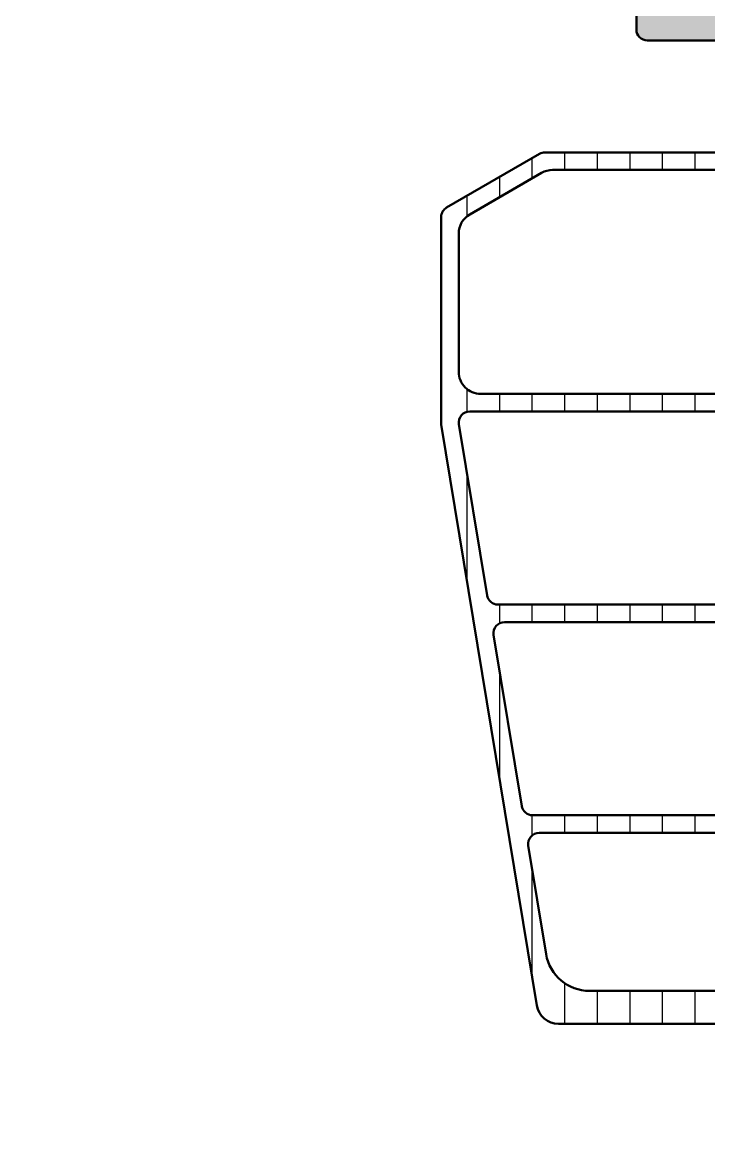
# Model space of a CAD drawing. Extents: x -50 to 20, y 0 to 92.5.
# Drawn here: x -50 to -18.7, y 10 to 60.8 of the extents above; entities that cross this region are included whole.
import ezdxf

# ---------------------------------------------------------------- set-up
doc = ezdxf.new("R2010")
doc.units = 0
for name, color, linetype, lineweight in [('0S-Alu contour', 7, 'Continuous', 50), ('0S-Alu hatch', 252, 'Continuous', 25), ('0S-Plastic contour', 254, 'Continuous', 50), ('0S-Plastic hatch', 253, 'Continuous', 25)]:
    doc.layers.add(name, color=color, linetype=linetype, lineweight=lineweight)

# ---------------------------------------------------------------- blocks, each defined once
blk = doc.blocks.new('462680__970002E2_0951_431D_A7A5_225A58F62E1C_')
at = {"layer": '0S-Alu hatch'}
h = blk.add_hatch(color=256, dxfattribs=at)
edge = h.paths.add_edge_path()
edge.add_line((-13.19999999999971, 66.79999999999987), (-13.19999999999957, 82.19999999999965))
edge.add_arc((-13.69999999999965, 82.19999999999965), 0.5000000000000782, 0, 90.00000000000325)
edge.add_line((-13.69999999999967, 82.69999999999972), (-15.70000000000016, 82.69999999999972))
edge.add_line((-15.70000000000016, 82.69999999999972), (-15.70000000000016, 81.9999999999996))
edge.add_line((-15.70000000000016, 81.9999999999996), (-16.19999999999972, 81.99999999999962))
edge.add_line((-16.19999999999972, 81.99999999999962), (-16.55355339059344, 82.35355339059338))
edge.add_ellipse((-16.20000000000011, 82.70710678118664), major_axis=(-0.5000000000000392, 0), ratio=1, start_angle=0, end_angle=44.99999999999602, ccw=False)
edge.add_line((-16.70000000000015, 82.70710678118662), (-16.70000000000003, 83.19999999999982))
edge.add_ellipse((-16.20000000000014, 83.19999999999993), major_axis=(-0.4999999999998864, 0), ratio=1, start_angle=270.00000000003257, end_angle=360, ccw=False)
edge.add_line((-16.20000000000043, 83.6999999999998), (-13.6999999999997, 83.6999999999998))
edge.add_arc((-13.69999999999974, 84.19999999999985), 0.5000000000000285, 270.0000000000041, 360)
edge.add_line((-13.19999999999971, 84.19999999999985), (-13.19999999999972, 89.00000000000016))
edge.add_arc((-14.69999999999968, 89.00000000000018), 1.499999999999964, 0, 89.9999999999992)
edge.add_line((-14.69999999999966, 90.50000000000014), (-18.19999999999972, 90.5))
edge.add_arc((-18.1999999999998, 90.00000000000009), 0.4999999999999148, 89.99999999999022, 180)
edge.add_line((-18.69999999999972, 90.00000000000009), (-18.69999999999972, 87.00000000000016))
edge.add_ellipse((-19.19999999999982, 87.00000000000017), major_axis=(-0.5000000000001066, 0), ratio=1, start_angle=90.00000000001302, end_angle=180, ccw=False)
edge.add_line((-19.19999999999971, 86.50000000000007), (-19.69999999999971, 86.50000000000007))
edge.add_arc((-19.6999999999997, 86.00000000000006), 0.5000000000000142, 90.00000000000122, 180)
edge.add_line((-20.19999999999972, 86.00000000000006), (-20.19999999999971, 83.99999999999962))
edge.add_ellipse((-20.69999999999948, 83.99999999999982), major_axis=(-0.4999999999997656, 0), ratio=1, start_angle=89.99999999997232, end_angle=180, ccw=False)
edge.add_line((-20.69999999999972, 83.50000000000006), (-21.49999999999977, 83.50000000000006))
edge.add_ellipse((-21.4999999999998, 84.00000000000016), major_axis=(-0.5000000000000853, 0), ratio=1, start_angle=0, end_angle=90.00000000000449, ccw=False)
edge.add_line((-21.99999999999989, 84.00000000000016), (-21.99999999999944, 88.50000000000006))
edge.add_ellipse((-21.49999999999943, 88.50000000000013), major_axis=(-0.5000000000000071, 0), ratio=1, start_angle=269.99999999999756, end_angle=360, ccw=False)
edge.add_line((-21.49999999999941, 89.00000000000016), (-21.19999999999974, 89.00000000000007))
edge.add_arc((-21.19999999999955, 89.4999999999999), 0.4999999999998437, 269.999999999978, 360)
edge.add_line((-20.6999999999997, 89.49999999999989), (-20.6999999999997, 89.99999999999953))
edge.add_arc((-21.20000000000002, 89.99999999999984), 0.5000000000003127, 0, 89.99999999996822)
edge.add_line((-21.19999999999974, 90.50000000000014), (-40.49999999999944, 90.49999999999962))
edge.add_arc((-40.4999999999997, 89.9999999999994), 0.500000000000199, 89.99999999997068, 180)
edge.add_line((-40.99999999999989, 89.9999999999994), (-40.99999999999989, 89.50000000000009))
edge.add_arc((-40.49999999999967, 89.49999999999986), 0.5000000000002132, 180, 269.9999999999731)
edge.add_line((-40.49999999999991, 88.99999999999966), (-40.19999999999971, 89.00000000000014))
edge.add_ellipse((-40.1999999999998, 88.50000000000013), major_axis=(-0.5000000000000142, 0), ratio=1, start_angle=89.99999999998857, end_angle=269.99999999998863, ccw=False)
edge.add_line((-40.1999999999997, 88.00000000000011), (-42.99999999999989, 87.99999999999952))
edge.add_ellipse((-42.99999999999975, 88.49999999999967), major_axis=(-0.5000000000001421, 0), ratio=1, start_angle=0, end_angle=89.99999999998528, ccw=False)
edge.add_line((-43.49999999999989, 88.49999999999967), (-43.49999999999989, 89.00000000000007))
edge.add_line((-43.49999999999989, 89.00000000000007), (-42.49999999999989, 89.00000000000007))
edge.add_line((-42.49999999999989, 89.00000000000007), (-42.49999999999989, 89.99999999999999))
edge.add_arc((-43.49999999999983, 90.00000000000011), 0.9999999999999502, 0, 89.99999999999594)
edge.add_line((-43.49999999999976, 91.00000000000006), (-47.49999999999932, 91.00000000000013))
edge.add_arc((-47.49999999999924, 89.99999999999991), 1.000000000000184, 90.00000000000448, 180)
edge.add_line((-48.49999999999943, 89.99999999999994), (-48.49999999999989, 89.00000000000007))
edge.add_line((-48.49999999999989, 89.00000000000007), (-47.49999999999989, 89.00000000000007))
edge.add_line((-47.49999999999989, 89.00000000000007), (-47.49999999999989, 88.50000000000013))
edge.add_ellipse((-48.00000000000018, 88.49999999999989), major_axis=(-0.5000000000002914, 0), ratio=1, start_angle=90.00000000003013, end_angle=180, ccw=False)
edge.add_line((-47.99999999999992, 87.99999999999959), (-49.99999999999989, 88.00000000000006))
edge.add_line((-49.99999999999989, 88.00000000000006), (-49.99999999999988, 90.99999999999926))
edge.add_ellipse((-48.49999999999987, 90.99999999999923), major_axis=(-1.500000000000007, 0), ratio=1, start_angle=270.0000000000011, end_angle=360, ccw=False)
edge.add_line((-48.4999999999999, 92.49999999999925), (18.49999999999926, 92.50000000000011))
edge.add_ellipse((18.49999999999925, 90.99999999999926), major_axis=(-1.500000000000866, 0), ratio=1, start_angle=180, end_angle=269.99999999999943, ccw=False)
edge.add_line((20.00000000000011, 90.99999999999926), (20.00000000000011, 61.99999999999949))
edge.add_ellipse((19.50000000000012, 61.99999999999945), major_axis=(-0.4999999999999894, 0), ratio=1, start_angle=90.00000000000688, end_angle=180, ccw=False)
edge.add_line((19.50000000000018, 61.49999999999946), (18.19999999999994, 61.49999999999943))
edge.add_ellipse((18.2, 61.9999999999995), major_axis=(-0.500000000000071, 0), ratio=1, start_angle=0, end_angle=89.99999999999392, ccw=False)
edge.add_line((17.69999999999993, 61.99999999999949), (17.69999999999994, 62.49999999999944))
edge.add_line((17.69999999999994, 62.49999999999944), (18.69999999999996, 62.49999999999943))
edge.add_line((18.69999999999996, 62.49999999999943), (18.69999999999994, 63.99999999999945))
edge.add_arc((17.69999999999993, 63.99999999999944), 1.000000000000014, 0, 90)
edge.add_line((17.69999999999993, 64.99999999999946), (13.69999999999995, 64.99999999999946))
edge.add_arc((13.69999999999994, 63.99999999999945), 1.000000000000007, 89.99999999999959, 180)
edge.add_line((12.69999999999994, 63.99999999999945), (12.69999999999996, 62.49999999999944))
edge.add_line((12.69999999999996, 62.49999999999944), (13.69999999999995, 62.49999999999944))
edge.add_line((13.69999999999995, 62.49999999999944), (13.69999999999996, 61.99999999999945))
edge.add_ellipse((13.19999999999994, 61.99999999999945), major_axis=(-0.5000000000000214, 0), ratio=1, start_angle=90.00000000000159, end_angle=180, ccw=False)
edge.add_line((13.19999999999995, 61.49999999999943), (11.8999999999998, 61.49999999999945))
edge.add_ellipse((11.89999999999977, 61.99999999999945), major_axis=(-0.5, 0), ratio=1, start_angle=0, end_angle=90.00000000000318, ccw=False)
edge.add_line((11.39999999999977, 61.99999999999945), (11.4000000000002, 64.49999999999925))
edge.add_arc((10.90000000000012, 64.49999999999937), 0.5000000000000782, 0, 89.9999999999829)
edge.add_line((10.90000000000027, 64.99999999999946), (0.5000000000001279, 64.99999999999945))
edge.add_arc((0.5000000000001208, 64.49999999999945), 0.4999999999999858, 89.9999999999992, 180)
edge.add_line((1.35e-13, 64.49999999999945), (1.137e-13, 60.00000000000024))
edge.add_arc((0.0788364465431428, 59.73247940800714), 0.2788950563274095, 106.4198764194902, 181.1645893740969)
edge.add_line((-0.2000009999998796, 59.72681100000876), (-0.2000009999998724, 59.27321700000875))
edge.add_arc((0.0788670956432753, 59.26755634053169), 0.2789255417371291, 178.8371299271138, 253.5754054446452)
edge.add_line((1.133e-13, 59.00001300000877), (1.208e-13, 57.12000200000026))
edge.add_ellipse((-0.2999999999998914, 57.12000200000026), major_axis=(-0.3000000000000122, 0), ratio=1, start_angle=90.00000000000279, end_angle=180, ccw=False)
edge.add_line((-0.2999999999998766, 56.82000200000025), (-1.279974319042651, 56.82000200000024))
edge.add_ellipse((-1.279974319042663, 57.12000200000023), major_axis=(-0.29999999999999, 0), ratio=1, start_angle=0, end_angle=90.00000000000227, ccw=False)
edge.add_line((-1.579974319042655, 57.12000200000024), (-1.579974319042655, 59.88000000000024))
edge.add_arc((-1.699974319042539, 59.88000000000024), 0.1199999999998837, 0, 90)
edge.add_line((-1.699974319042539, 60.00000000000012), (-5.999999999999872, 60.00000000000014))
edge.add_arc((-5.999999999999928, 59.50000000000018), 0.4999999999999503, 89.99999999999349, 180)
edge.add_line((-6.499999999999879, 59.50000000000018), (-6.499999999999879, 58.80000000000016))
edge.add_line((-6.499999999999879, 58.80000000000016), (-5.118504542377536, 56.40717967697303))
edge.add_ellipse((-5.238119784648369, 56.33811978464887), major_axis=(-0.1381197846484529, 0), ratio=1, start_angle=86.2766250578336, end_angle=209.9999999999693, ccw=False)
edge.add_ellipse((-4.922392092609172, 61.18973758213723), major_axis=(-4.999999999999936, 0), ratio=1, start_angle=54.372341263326916, end_angle=86.276625057832, ccw=False)
edge.add_arc((-8.999999999999915, 55.50000000000079), 1.999999999999427, 54.37234126332653, 125.6276587366725)
edge.add_ellipse((-13.07760790739078, 61.18973758213742), major_axis=(-5.000000000000174, 0), ratio=1, start_angle=93.72337494217197, end_angle=125.62765873667331, ccw=False)
edge.add_ellipse((-12.76188021535121, 56.33811978464874), major_axis=(-0.1381197846483462, 0), ratio=1, start_angle=-30.000000000110674, end_angle=93.72337494216993, ccw=False)
edge.add_line((-12.88149545762178, 56.40717967697314), (-11.49999999999988, 58.80000000000014))
edge.add_line((-11.49999999999988, 58.80000000000014), (-11.49999999999988, 59.50000000000035))
edge.add_arc((-11.99999999999976, 59.50000000000023), 0.4999999999998864, 0, 90.00000000001138)
edge.add_line((-11.99999999999986, 60.00000000000011), (-16.30002568095711, 60.00000000000024))
edge.add_arc((-16.3000256809571, 59.88000000000024), 0.1200000000000045, 90.0000000000034, 180)
edge.add_line((-16.42002568095711, 59.88000000000024), (-16.42002568095711, 57.12000200000026))
edge.add_ellipse((-16.72002568095712, 57.12000200000026), major_axis=(-0.3000000000000114, 0), ratio=1, start_angle=90.00000000000267, end_angle=180, ccw=False)
edge.add_line((-16.72002568095711, 56.82000200000024), (-17.69999999999988, 56.82000200000024))
edge.add_ellipse((-17.69999999999989, 57.12000200000026), major_axis=(-0.3000000000000114, 0), ratio=1, start_angle=0, end_angle=90.00000000000142, ccw=False)
edge.add_line((-17.9999999999999, 57.12000200000026), (-17.9999999999999, 59.00001300000877))
edge.add_arc((-18.07886709564305, 59.26755634053169), 0.2789255417371481, 286.4245945553525, 361.1628700728862)
edge.add_line((-17.79999899999989, 59.27321700000875), (-17.79999899999989, 59.72681100000875))
edge.add_arc((-18.07883644654294, 59.73247940800714), 0.2788950563274345, 358.8354106259003, 433.5801235805085)
edge.add_line((-17.9999999999999, 60.00000000000025), (-21.49999999999988, 60.00000000000013))
edge.add_ellipse((-21.49999999999989, 60.50000000000013), major_axis=(-0.5, 0), ratio=1, start_angle=0, end_angle=90.00000000000159, ccw=False)
edge.add_line((-21.99999999999989, 60.50000000000013), (-21.9999999999999, 65.00000000000007))
edge.add_ellipse((-21.49999999999972, 64.99999999999996), major_axis=(-0.5000000000001777, 0), ratio=1, start_angle=269.9999999999658, end_angle=360, ccw=False)
edge.add_line((-21.49999999999943, 65.50000000000014), (-20.69999999999973, 65.50000000000007))
edge.add_ellipse((-20.69999999999992, 64.99999999999984), major_axis=(-0.5000000000002132, 0), ratio=1, start_angle=180, end_angle=269.9999999999784, ccw=False)
edge.add_line((-20.19999999999971, 64.99999999999987), (-20.19999999999971, 63.00000000000004))
edge.add_arc((-19.69999999999971, 63.00000000000004), 0.5, 180, 270)
edge.add_line((-19.69999999999971, 62.50000000000004), (-18.69999999999977, 62.50000000000004))
edge.add_line((-18.69999999999977, 62.50000000000004), (-18.19999999999974, 62))
edge.add_line((-18.19999999999974, 62), (-13.69999999999965, 62.00000000000034))
edge.add_arc((-13.69999999999969, 62.50000000000032), 0.4999999999999787, 270.0000000000041, 360)
edge.add_line((-13.19999999999971, 62.50000000000032), (-13.19999999999972, 64.7999999999997))
edge.add_arc((-13.69999999999972, 64.79999999999971), 0.5, 0, 89.99999999999594)
edge.add_line((-13.69999999999969, 65.29999999999971), (-16.20000000000016, 65.29999999999971))
edge.add_ellipse((-16.20000000000001, 65.79999999999987), major_axis=(-0.5000000000001421, 0), ratio=1, start_angle=0, end_angle=89.99999999998289, ccw=False)
edge.add_line((-16.70000000000016, 65.79999999999987), (-16.70000000000016, 66.27766912531527))
edge.add_ellipse((-16.19999999999857, 66.27766912531462), major_axis=(-0.5000000000015988, 0), ratio=1, start_angle=314.99999999993895, end_angle=360, ccw=False)
edge.add_line((-16.5535533905926, 66.6312225159094), (-16.19999999999957, 66.9999999999999))
edge.add_line((-16.19999999999957, 66.9999999999999), (-15.70000000000016, 66.9999999999999))
edge.add_line((-15.70000000000016, 66.9999999999999), (-15.70000000000016, 66.2999999999998))
edge.add_line((-15.70000000000016, 66.2999999999998), (-13.69999999999969, 66.2999999999998))
edge.add_arc((-13.69999999999971, 66.79999999999978), 0.5, 270.0000000000025, 360)
edge = h.paths.add_edge_path()
edge.add_ellipse((-1.199999999999853, 66.19999999999936), major_axis=(-1.000000000000014, 0), ratio=1, start_angle=269.9999999999992, end_angle=360, ccw=False)
edge.add_line((-1.199999999999839, 67.19999999999938), (17.30000000000008, 67.19999999999926))
edge.add_arc((17.30000000000008, 67.69999999999929), 0.5000000000000142, 270, 360)
edge.add_line((17.8000000000001, 67.69999999999929), (17.80000000000012, 89.79999999999917))
edge.add_arc((17.30000000000007, 89.79999999999924), 0.500000000000057, 0, 89.99999999999511)
edge.add_line((17.30000000000011, 90.29999999999929), (-10.49999999999964, 90.29999999999971))
edge.add_arc((-10.49999999999964, 89.79999999999973), 0.5, 90, 180)
edge.add_line((-10.99999999999964, 89.79999999999973), (-10.99999999999964, 62.50000000000013))
edge.add_arc((-10.49999999999973, 62.50000000000027), 0.4999999999999077, 180, 270)
edge.add_line((-10.49999999999973, 62.00000000000036), (-2.70000000000148, 62.00000000000037))
edge.add_arc((-2.700000000001487, 62.50000000000035), 0.4999999999999929, 270.0000000000008, 360)
edge.add_line((-2.200000000001494, 62.50000000000035), (-2.199999999999867, 66.19999999999936))
at = {"layer": '0S-Alu contour', "color": 7}
for points in [[(-48.4999999999999, 92.49999999999925), (18.49999999999926, 92.50000000000011)], [(-47.99999999999992, 87.99999999999959), (-49.99999999999989, 88.00000000000006), (-49.99999999999988, 90.99999999999926)], [(-43.49999999999976, 91.00000000000006), (-47.49999999999932, 91.00000000000013)], [(20.00000000000011, 90.99999999999926), (20.00000000000011, 61.99999999999949)], [(-21.19999999999974, 90.50000000000014), (-40.49999999999944, 90.49999999999962)], [(-14.69999999999966, 90.50000000000014), (-18.19999999999972, 90.5)], [(-48.49999999999943, 89.99999999999994), (-48.49999999999989, 89.00000000000007), (-47.49999999999989, 89.00000000000007), (-47.49999999999989, 88.50000000000013)], [(-43.49999999999989, 88.49999999999967), (-43.49999999999989, 89.00000000000007), (-42.49999999999989, 89.00000000000007), (-42.49999999999989, 89.99999999999999)], [(-40.99999999999989, 89.9999999999994), (-40.99999999999989, 89.50000000000009)], [(-20.6999999999997, 89.49999999999989), (-20.6999999999997, 89.99999999999953)], [(-18.69999999999972, 90.00000000000009), (-18.69999999999972, 87.00000000000016)], [(17.30000000000011, 90.29999999999929), (-10.49999999999964, 90.29999999999971)], [(-10.99999999999964, 89.79999999999973), (-10.99999999999964, 62.50000000000013)], [(17.8000000000001, 67.69999999999929), (17.80000000000012, 89.79999999999917)], [(-40.49999999999991, 88.99999999999966), (-40.19999999999971, 89.00000000000014)], [(-21.49999999999941, 89.00000000000016), (-21.19999999999974, 89.00000000000007)], [(-13.19999999999971, 84.19999999999985), (-13.19999999999972, 89.00000000000016)], [(-21.99999999999989, 84.00000000000016), (-21.99999999999944, 88.50000000000006)], [(-40.1999999999997, 88.00000000000011), (-42.99999999999989, 87.99999999999952)], [(-19.19999999999971, 86.50000000000007), (-19.69999999999971, 86.50000000000007)], [(-20.19999999999972, 86.00000000000006), (-20.19999999999971, 83.99999999999962)], [(-20.69999999999972, 83.50000000000006), (-21.49999999999977, 83.50000000000006)], [(-16.20000000000043, 83.6999999999998), (-13.6999999999997, 83.6999999999998)], [(-16.70000000000015, 82.70710678118662), (-16.70000000000003, 83.19999999999982)], [(-13.69999999999967, 82.69999999999972), (-15.70000000000016, 82.69999999999972), (-15.70000000000016, 81.9999999999996), (-16.19999999999972, 81.99999999999962), (-16.55355339059344, 82.35355339059338)], [(-13.19999999999971, 66.79999999999987), (-13.19999999999957, 82.19999999999965)], [(-1.199999999999839, 67.19999999999938), (17.30000000000008, 67.19999999999926)], [(-16.5535533905926, 66.6312225159094), (-16.19999999999957, 66.9999999999999), (-15.70000000000016, 66.9999999999999), (-15.70000000000016, 66.2999999999998), (-13.69999999999969, 66.2999999999998)], [(-16.70000000000016, 65.79999999999987), (-16.70000000000016, 66.27766912531527)], [(-2.200000000001494, 62.50000000000035), (-2.199999999999867, 66.19999999999936)], [(-21.49999999999943, 65.50000000000014), (-20.69999999999973, 65.50000000000007)], [(-13.69999999999969, 65.29999999999971), (-16.20000000000016, 65.29999999999971)], [(-21.99999999999989, 60.50000000000013), (-21.9999999999999, 65.00000000000007)], [(-20.19999999999971, 64.99999999999987), (-20.19999999999971, 63.00000000000004)], [(-13.19999999999971, 62.50000000000032), (-13.19999999999972, 64.7999999999997)], [(10.90000000000027, 64.99999999999946), (0.5000000000001279, 64.99999999999945)], [(17.69999999999993, 64.99999999999946), (13.69999999999995, 64.99999999999946)], [(1.35e-13, 64.49999999999945), (1.137e-13, 60.00000000000024)], [(11.39999999999977, 61.99999999999945), (11.4000000000002, 64.49999999999925)], [(12.69999999999994, 63.99999999999945), (12.69999999999996, 62.49999999999944), (13.69999999999995, 62.49999999999944), (13.69999999999996, 61.99999999999945)], [(17.69999999999993, 61.99999999999949), (17.69999999999994, 62.49999999999944), (18.69999999999996, 62.49999999999943), (18.69999999999994, 63.99999999999945)], [(-19.69999999999971, 62.50000000000004), (-18.69999999999977, 62.50000000000004), (-18.19999999999974, 62), (-13.69999999999965, 62.00000000000034)], [(-10.49999999999973, 62.00000000000036), (-2.70000000000148, 62.00000000000037)], [(13.19999999999995, 61.49999999999943), (11.8999999999998, 61.49999999999945)], [(19.50000000000018, 61.49999999999946), (18.19999999999994, 61.49999999999943)], [(-17.9999999999999, 60.00000000000025), (-21.49999999999988, 60.00000000000013)], [(-11.99999999999986, 60.00000000000011), (-16.30002568095711, 60.00000000000024)], [(-1.699974319042539, 60.00000000000012), (-5.999999999999872, 60.00000000000014)], [(-17.79999899999989, 59.27321700000875), (-17.79999899999989, 59.72681100000875)], [(-16.42002568095711, 59.88000000000024), (-16.42002568095711, 57.12000200000026)], [(-12.88149545762178, 56.40717967697314), (-11.49999999999988, 58.80000000000014), (-11.49999999999988, 59.50000000000035)], [(-6.499999999999879, 59.50000000000018), (-6.499999999999879, 58.80000000000016), (-5.118504542377536, 56.40717967697303)], [(-1.579974319042655, 57.12000200000024), (-1.579974319042655, 59.88000000000024)], [(-0.2000009999998796, 59.72681100000876), (-0.2000009999998724, 59.27321700000875)], [(-17.9999999999999, 57.12000200000026), (-17.9999999999999, 59.00001300000877)], [(1.133e-13, 59.00001300000877), (1.208e-13, 57.12000200000026)], [(-16.72002568095711, 56.82000200000024), (-17.69999999999988, 56.82000200000024)], [(-0.2999999999998766, 56.82000200000025), (-1.279974319042651, 56.82000200000024)]]:
    blk.add_lwpolyline(points, dxfattribs=at)
at = {"layer": '0S-Alu contour', "color": 7, "extrusion": (0, 0, -1)}
for centre, radius, start, end in [((48.49999999999987, 90.99999999999923), 1.500000000000007, 0, 89.9999999999989), ((-18.49999999999925, 90.99999999999926), 1.500000000000866, 90.00000000000055, 180), ((40.1999999999998, 88.50000000000013), 0.5000000000000142, 90.00000000001138, 270.0000000000114), ((21.49999999999943, 88.50000000000013), 0.5000000000000071, 0, 90.00000000000244), ((48.00000000000018, 88.49999999999989), 0.5000000000002914, 180, 269.9999999999699), ((42.99999999999975, 88.49999999999967), 0.5000000000001421, 270.0000000000147, 0), ((19.19999999999982, 87.00000000000017), 0.5000000000001066, 180, 269.999999999987), ((21.4999999999998, 84.00000000000016), 0.5000000000000853, 269.9999999999955, 0), ((20.69999999999948, 83.99999999999982), 0.4999999999997656, 180, 270.0000000000277), ((16.20000000000014, 83.19999999999993), 0.4999999999998864, 0, 89.99999999996743), ((16.20000000000011, 82.70710678118664), 0.5000000000000392, 315.000000000004, 0), ((1.199999999999853, 66.19999999999936), 1.000000000000014, 0, 90.00000000000081), ((16.19999999999857, 66.27766912531462), 0.5000000000015988, 0, 45.00000000006102), ((16.20000000000001, 65.79999999999987), 0.5000000000001421, 270.0000000000171, 0), ((21.49999999999972, 64.99999999999996), 0.5000000000001777, 0, 90.00000000003419), ((20.69999999999992, 64.99999999999984), 0.5000000000002132, 90.00000000002159, 180), ((-11.89999999999977, 61.99999999999945), 0.5, 269.9999999999968, 0), ((-13.19999999999994, 61.99999999999945), 0.5000000000000214, 180, 269.9999999999984), ((-18.2, 61.9999999999995), 0.500000000000071, 270.0000000000061, 0), ((-19.50000000000012, 61.99999999999945), 0.4999999999999894, 180, 269.9999999999931), ((21.49999999999989, 60.50000000000013), 0.5, 269.9999999999984, 0), ((17.69999999999989, 57.12000200000026), 0.3000000000000114, 269.9999999999986, 0), ((16.72002568095712, 57.12000200000026), 0.3000000000000114, 180, 269.9999999999973), ((13.07760790739078, 61.18973758213742), 5.000000000000174, 234.3723412633267, 266.276625057828), ((4.922392092609172, 61.18973758213723), 4.999999999999936, 273.723374942168, 305.6276587366731), ((1.279974319042663, 57.12000200000023), 0.29999999999999, 269.9999999999977, 0), ((0.2999999999998914, 57.12000200000026), 0.3000000000000122, 180, 269.9999999999972), ((12.76188021535121, 56.33811978464874), 0.1381197846483462, 266.2766250578301, 30.00000000011078), ((5.238119784648369, 56.33811978464887), 0.1381197846484529, 150.0000000000307, 273.7233749421664)]:
    blk.add_arc(centre, radius, start, end, dxfattribs=at)
at = {"layer": '0S-Alu contour', "color": 7}
for centre, radius, start, end in [((-47.49999999999924, 89.99999999999991), 1.000000000000184, 90.00000000000448, 180), ((-43.49999999999983, 90.00000000000011), 0.9999999999999502, 0, 89.99999999999594), ((-40.4999999999997, 89.9999999999994), 0.500000000000199, 89.99999999997068, 180), ((-21.20000000000002, 89.99999999999984), 0.5000000000003127, 0, 89.99999999996822), ((-18.1999999999998, 90.00000000000009), 0.4999999999999148, 89.99999999999022, 180), ((-14.69999999999968, 89.00000000000018), 1.499999999999964, 0, 89.9999999999992), ((-10.49999999999964, 89.79999999999973), 0.5, 90, 180), ((17.30000000000007, 89.79999999999924), 0.500000000000057, 0, 89.99999999999511), ((-40.49999999999967, 89.49999999999986), 0.5000000000002132, 180, 269.9999999999731), ((-21.19999999999955, 89.4999999999999), 0.4999999999998437, 269.999999999978, 0), ((-19.6999999999997, 86.00000000000006), 0.5000000000000142, 90.00000000000122, 180), ((-13.69999999999974, 84.19999999999985), 0.5000000000000285, 270.0000000000041, 0), ((-13.69999999999965, 82.19999999999965), 0.5000000000000782, 0, 90.00000000000325), ((17.30000000000008, 67.69999999999929), 0.5000000000000142, 270, 0), ((-13.69999999999971, 66.79999999999978), 0.5, 270.0000000000025, 0), ((-13.69999999999972, 64.79999999999971), 0.5, 0, 89.99999999999594), ((0.5000000000001208, 64.49999999999945), 0.4999999999999858, 89.9999999999992, 180), ((10.90000000000012, 64.49999999999937), 0.5000000000000782, 0, 89.9999999999829), ((13.69999999999994, 63.99999999999945), 1.000000000000007, 89.99999999999959, 180), ((17.69999999999993, 63.99999999999944), 1.000000000000014, 0, 90), ((-19.69999999999971, 63.00000000000004), 0.5, 180, 270), ((-13.69999999999969, 62.50000000000032), 0.4999999999999787, 270.0000000000041, 0), ((-10.49999999999973, 62.50000000000027), 0.4999999999999077, 180, 270), ((-2.700000000001487, 62.50000000000035), 0.4999999999999929, 270.0000000000008, 0), ((-18.07883644654294, 59.73247940800714), 0.2788950563274345, 358.8354106259003, 73.58012358050856), ((-16.3000256809571, 59.88000000000024), 0.1200000000000045, 90.0000000000034, 180), ((-11.99999999999976, 59.50000000000023), 0.4999999999998864, 0, 90.00000000001138), ((-5.999999999999928, 59.50000000000018), 0.4999999999999503, 89.99999999999349, 180), ((-1.699974319042539, 59.88000000000024), 0.1199999999998837, 0, 90), ((0.0788364465431428, 59.73247940800714), 0.2788950563274095, 106.4198764194902, 181.1645893740969), ((-18.07886709564305, 59.26755634053169), 0.2789255417371481, 286.4245945553525, 1.162870072886224), ((0.0788670956432753, 59.26755634053169), 0.2789255417371291, 178.8371299271138, 253.5754054446452), ((-8.999999999999915, 55.50000000000079), 1.999999999999427, 54.37234126332653, 125.6276587366725)]:
    blk.add_arc(centre, radius, start, end, dxfattribs=at)
blk = doc.blocks.new('284663__2925C068_0D40_4EBC_8620_25C3763055CF___3FB8665F_C0D9_4441_8FAF_CA91C0406991_')
at = {"layer": '0S-Plastic hatch'}
h = blk.add_hatch(dxfattribs=at)
h.set_pattern_fill('ANSI31', color=256, scale=0.4680000000000001, angle=45, style=0)
h.set_pattern_definition([(90, (0, 0), (-1.4859, 0), [])])
edge = h.paths.add_edge_path()
edge.add_line((-26.4160254037846, 54.83301270189232), (-30.64999999999999, 52.38852632902506))
edge.add_arc((-30.40000000000001, 51.95551362713281), 0.5000000000000119, 119.9999999999964, 180)
edge.add_line((-30.90000000000002, 51.95551362713281), (-30.90000000000002, 42.50000000000006))
edge.add_line((-30.90000000000002, 42.50000000000006), (-26.53802629928934, 16.03735954902173))
edge.add_arc((-25.55134089668851, 16.19999999999989), 0.9999999999999674, 189.3601908019133, 270.0000000000022)
edge.add_line((-25.55134089668847, 15.19999999999992), (-18.49999999999996, 15.19999999999952))
edge.add_ellipse((-18.49999999999999, 14.69999999999952), major_axis=(-0.5, 0), ratio=1, start_angle=180, end_angle=269.99999999999676, ccw=False)
edge.add_line((-17.99999999999999, 14.69999999999952), (-18.00000000000034, 13.70999432108407))
edge.add_arc((-17.50000267890922, 13.7099943210839), 0.4999973210911151, 180, 270.0003069820262)
edge.add_line((-17.50000000000003, 13.20999699999996), (-16.68966866666669, 13.20999699999996))
edge.add_ellipse((-16.68966866666669, 12.90999699999996), major_axis=(-0.2999999999999954, 0), ratio=1, start_angle=180, end_angle=270.00000000000136, ccw=False)
edge.add_line((-16.38966866666669, 12.90999699999996), (-16.39000061706371, 10.50999861706364))
edge.add_arc((-15.8900046396251, 10.50999597743857), 0.4999959774455833, 179.9996975182267, 270.0003024811859)
edge.add_line((-15.89000200000002, 10.00999999999996), (-12.41346050190056, 10.00999999999996))
edge.add_arc((-12.5557711508919, 10.99981807472281), 0.9999960709244723, 278.181608051899, 392.7270160998403)
edge.add_line((-11.71451850190055, 11.54045299999995), (-13.03303535120482, 13.82419148666038))
edge.add_ellipse((-12.60002263447439, 14.07419146095995), major_axis=(-0.5000000000000493, 0), ratio=1, start_angle=-0.005743823234126921, end_angle=29.999996599342808, ccw=False)
edge.add_line((-13.10002263196199, 14.0742415852734), (-13.0999813999081, 14.48553952193782))
edge.add_arc((-14.09998139493244, 14.48563977055342), 1.000000000049231, 359.9942561774004, 392.8769623310676)
edge.add_ellipse((-9.903592305206752, 17.19801278285536), major_axis=(-3.99666376192562, 0), ratio=1, start_angle=0, end_angle=32.87696233020711, ccw=False)
edge.add_line((-13.90025606713237, 17.19801278285534), (-13.9002560671323, 22.1024347076959))
edge.add_arc((-13.90025606713235, 22.6024347076959), 0.5, 270.0000000000065, 450.0000000000065)
edge.add_line((-13.90025606713241, 23.1024347076959), (-13.90025606713214, 34.02662736775299))
edge.add_arc((-13.90025606713235, 34.52662736775299), 0.5, 270.0000000000244, 450.0000000000244)
edge.add_line((-13.90025606713257, 35.02662736775299), (-13.90025606713199, 46.41843500766706))
edge.add_arc((-13.90025606713235, 46.91843500766706), 0.5, 270.0000000000423, 450.0000000000423)
edge.add_line((-13.90025606713273, 47.41843500766706), (-13.9002560671319, 52.70159370580744))
edge.add_ellipse((-9.903592306233213, 52.70159368955901), major_axis=(-3.996663760898689, 0), ratio=1, start_angle=327.1289949727639, end_angle=360, ccw=False)
edge.add_arc((-14.10026340410501, 55.41353035382055), 1.000000003522369, 327.1289961339606, 359.9988257753346)
edge.add_line((-13.10026340079265, 55.41350985973391), (-13.10025093800125, 55.92406174070546))
edge.add_ellipse((-12.60025275569301, 55.92540995734356), major_axis=(-0.4999999999996466, 0), ratio=1, start_angle=-29.999996599350084, end_angle=0.15449443367919002, ccw=False)
edge.add_line((-13.03326547242306, 56.17540993164298), (-11.71451850190055, 58.45954699999993))
edge.add_arc((-12.55577115089191, 59.00018192527708), 0.9999960709244783, 327.2729839001598, 441.818391948101)
edge.add_line((-12.41346050190056, 59.98999999999994), (-15.89000199999998, 59.98999999999995))
edge.add_arc((-15.89000463962506, 59.49000402256129), 0.4999959774456188, 89.99969751881291, 180.0003024817733)
edge.add_line((-16.39000061706371, 59.4900013829311), (-16.3896686666667, 57.09000299999994))
edge.add_ellipse((-16.68966866666668, 57.09000299999994), major_axis=(-0.2999999999999864, 0), ratio=1, start_angle=90, end_angle=180, ccw=False)
edge.add_line((-16.68966866666668, 56.79000299999995), (-17.50000000000003, 56.79000299999991))
edge.add_arc((-17.50000267890924, 56.29000567891603), 0.4999973210910512, 89.99969301797218, 180)
edge.add_line((-18.00000000000029, 56.29000567891603), (-17.99999999999998, 55.20000000000004))
edge.add_ellipse((-18.3000000000001, 55.20000000000004), major_axis=(-0.300000000000125, 0), ratio=1, start_angle=89.99999999999062, end_angle=180, ccw=False)
edge.add_line((-18.30000000000016, 54.89999999999992), (-26.16602540378466, 54.89999999999991))
edge.add_arc((-26.166025403785, 54.40000000000011), 0.4999999999997869, 89.99999999996092, 119.9999999999614)
edge = h.paths.add_edge_path()
edge.add_line((-25.81769145362424, 54.10000000000068), (-16.40025606713235, 54.10000000000068))
edge.add_ellipse((-16.40025606713242, 53.10000000000062), major_axis=(-1.000000000000056, 0), ratio=1, start_angle=180, end_angle=269.99999999999653, ccw=False)
edge.add_line((-15.40025606713236, 53.10000000000057), (-15.40025606713236, 44.90000000000086))
edge.add_ellipse((-16.40025606713235, 44.90000000000086), major_axis=(-1, 0), ratio=1, start_angle=90, end_angle=180, ccw=False)
edge.add_line((-16.40025606713235, 43.90000000000086), (-29.10000000000029, 43.90000000000086))
edge.add_ellipse((-29.10000000000062, 44.90000000000099), major_axis=(-1.000000000000127, 0), ratio=1, start_angle=0, end_angle=90.0000000000187, ccw=False)
edge.add_line((-30.10000000000074, 44.90000000000064), (-30.10000000000074, 51.20495827718684))
edge.add_ellipse((-29.10000000000027, 51.20495827718684), major_axis=(-1.000000000000477, 0), ratio=1, start_angle=299.9999999999859, end_angle=360, ccw=False)
edge.add_line((-29.60000000000029, 52.07098368097181), (-26.3176914536247, 53.96602540378522))
edge.add_ellipse((-25.81769145362465, 53.09999999999988), major_axis=(-1.00000000000081, 0), ratio=1, start_angle=269.9999999999768, end_angle=299.9999999999766, ccw=False)
edge = h.paths.add_edge_path()
edge.add_line((-29.59894096789314, 43.10000000000079), (-16.40025606713281, 43.10000000000079))
edge.add_ellipse((-16.40025606713275, 42.10000000000085), major_axis=(-0.999999999999943, 0), ratio=1, start_angle=180, end_angle=270.00000000000324, ccw=False)
edge.add_line((-15.40025606713281, 42.10000000000091), (-15.40025606713236, 35.30000000000079))
edge.add_ellipse((-16.40025606713242, 35.30000000000079), major_axis=(-1.000000000000063, 0), ratio=1, start_angle=90.00000000000358, end_angle=180, ccw=False)
edge.add_line((-16.40025606713235, 34.30000000000073), (-28.31322668217892, 34.30000000000061))
edge.add_ellipse((-28.31322668217913, 34.80000000000064), major_axis=(-0.5000000000000246, 0), ratio=1, start_angle=9.360190801916701, end_angle=90.0000000000245, ccw=False)
edge.add_line((-28.80656938347958, 34.71867977451152), (-30.0922836691938, 42.51867977451182))
edge.add_ellipse((-29.5989409678933, 42.60000000000075), major_axis=(-0.5000000000000427, 0), ratio=1, start_angle=-90.0000000000191, end_angle=9.360190801895726, ccw=False)
edge = h.paths.add_edge_path()
edge.add_line((-15.40025606713236, 32.50000000000089), (-15.40025606713236, 25.70000000000082))
edge.add_ellipse((-16.40025606713237, 25.70000000000083), major_axis=(-1.000000000000014, 0), ratio=1, start_angle=90.00000000000063, end_angle=180, ccw=False)
edge.add_line((-16.40025606713235, 24.70000000000082), (-26.73080909976072, 24.70000000000071))
edge.add_ellipse((-26.73080909976078, 25.20000000000138), major_axis=(-0.5000000000006714, 0), ratio=1, start_angle=9.360190801940917, end_angle=90.00000000000728, ccw=False)
edge.add_line((-27.22415180106183, 25.11867977451196), (-28.5098660867756, 32.91867977451146))
edge.add_ellipse((-28.01652338547528, 33.00000000000064), major_axis=(-0.4999999999999077, 0), ratio=1, start_angle=-89.99999999998732, end_angle=9.360190801927217, ccw=False)
edge.add_line((-28.01652338547539, 33.50000000000055), (-16.40025606713235, 33.50000000000078))
edge.add_ellipse((-16.40025606713229, 32.50000000000084), major_axis=(-0.999999999999936, 0), ratio=1, start_angle=180, end_angle=270.00000000000364, ccw=False)
edge = h.paths.add_edge_path()
edge.add_line((-15.40025606713281, 22.90000000000064), (-15.40025606713236, 17.70000000000081))
edge.add_ellipse((-16.40025606713236, 17.70000000000083), major_axis=(-1, 0), ratio=1, start_angle=90.00000000000023, end_angle=180, ccw=False)
edge.add_line((-16.40025606713235, 16.70000000000081), (-24.13913912611262, 16.7000000000007))
edge.add_ellipse((-24.13913912611248, 18.70000000000039), major_axis=(-1.999999999999688, 0), ratio=1, start_angle=9.360190801910619, end_angle=89.99999999999591, ccw=False)
edge.add_line((-26.11250993131391, 18.37471909804421), (-26.92744850435831, 23.31867977451155))
edge.add_ellipse((-26.43410580305792, 23.40000000000067), major_axis=(-0.4999999999999716, 0), ratio=1, start_angle=-89.9999999999788, end_angle=9.360190801919316, ccw=False)
edge.add_line((-26.4341058030581, 23.90000000000064), (-16.40025606713281, 23.90000000000075))
edge.add_ellipse((-16.40025606713286, 22.9000000000007), major_axis=(-1.000000000000049, 0), ratio=1, start_angle=180, end_angle=269.99999999999716, ccw=False)
at = {"layer": '0S-Alu contour', "color": 7}
for points in [[(-29.60000000000029, 52.07098368097181), (-26.3176914536247, 53.96602540378522)], [(-25.81769145362424, 54.10000000000068), (-16.40025606713235, 54.10000000000068)], [(-15.40025606713236, 53.10000000000057), (-15.40025606713236, 44.90000000000086)], [(-30.10000000000074, 44.90000000000064), (-30.10000000000074, 51.20495827718684)], [(-16.40025606713235, 43.90000000000086), (-29.10000000000029, 43.90000000000086)], [(-29.59894096789314, 43.10000000000079), (-16.40025606713281, 43.10000000000079)], [(-28.80656938347958, 34.71867977451152), (-30.0922836691938, 42.51867977451182)], [(-15.40025606713281, 42.10000000000091), (-15.40025606713236, 35.30000000000079)], [(-16.40025606713235, 34.30000000000073), (-28.31322668217892, 34.30000000000061)], [(-28.01652338547539, 33.50000000000055), (-16.40025606713235, 33.50000000000078)], [(-27.22415180106183, 25.11867977451196), (-28.5098660867756, 32.91867977451146)], [(-15.40025606713236, 32.50000000000089), (-15.40025606713236, 25.70000000000082)], [(-16.40025606713235, 24.70000000000082), (-26.73080909976072, 24.70000000000071)], [(-26.4341058030581, 23.90000000000064), (-16.40025606713281, 23.90000000000075)], [(-26.11250993131391, 18.37471909804421), (-26.92744850435831, 23.31867977451155)], [(-15.40025606713281, 22.90000000000064), (-15.40025606713236, 17.70000000000081)], [(-16.40025606713235, 16.70000000000081), (-24.13913912611262, 16.7000000000007)]]:
    blk.add_lwpolyline(points, dxfattribs=at)
at = {"layer": '0S-Alu contour', "color": 7, "extrusion": (0, 0, -1)}
for centre, radius, start, end in [((25.81769145362465, 53.09999999999988), 1.00000000000081, 60.00000000002345, 90.0000000000232), ((16.40025606713242, 53.10000000000062), 1.000000000000056, 90.00000000000345, 180), ((29.10000000000027, 51.20495827718684), 1.000000000000477, 0, 60.0000000000141), ((29.10000000000062, 44.90000000000099), 1.000000000000127, 269.9999999999813, 0), ((16.40025606713235, 44.90000000000086), 1, 180, 270), ((29.5989409678933, 42.60000000000075), 0.5000000000000427, 350.6398091981043, 90.00000000001913), ((16.40025606713275, 42.10000000000085), 0.999999999999943, 89.99999999999675, 180), ((16.40025606713242, 35.30000000000079), 1.000000000000063, 180, 269.9999999999964), ((28.31322668217913, 34.80000000000064), 0.5000000000000246, 269.9999999999755, 350.6398091980833), ((28.01652338547528, 33.00000000000064), 0.4999999999999077, 350.6398091980728, 89.99999999998738), ((16.40025606713229, 32.50000000000084), 0.999999999999936, 89.99999999999633, 180), ((16.40025606713237, 25.70000000000083), 1.000000000000014, 180, 269.9999999999994), ((26.73080909976078, 25.20000000000138), 0.5000000000006714, 269.9999999999927, 350.6398091980591), ((26.43410580305792, 23.40000000000067), 0.4999999999999716, 350.6398091980807, 89.99999999997883), ((16.40025606713286, 22.9000000000007), 1.000000000000049, 90.00000000000286, 180), ((24.13913912611248, 18.70000000000039), 1.999999999999688, 270.0000000000041, 350.6398091980894), ((16.40025606713236, 17.70000000000083), 1, 180, 269.9999999999998)]:
    blk.add_arc(centre, radius, start, end, dxfattribs=at)
at = {"layer": '0S-Plastic contour', "color": 7}
for points in [[(-12.41346050190056, 59.98999999999994), (-15.89000199999998, 59.98999999999995)], [(-16.39000061706371, 59.4900013829311), (-16.3896686666667, 57.09000299999994)], [(-13.03326547242306, 56.17540993164298), (-11.71451850190055, 58.45954699999993)], [(-16.68966866666668, 56.79000299999995), (-17.50000000000003, 56.79000299999991)], [(-18.00000000000029, 56.29000567891603), (-17.99999999999998, 55.20000000000004)], [(-13.10026340079265, 55.41350985973391), (-13.10025093800125, 55.92406174070546)], [(-18.30000000000016, 54.89999999999992), (-26.16602540378466, 54.89999999999991)], [(-26.4160254037846, 54.83301270189232), (-30.64999999999999, 52.38852632902506)], [(-13.90025606713273, 47.41843500766706), (-13.9002560671319, 52.70159370580744)], [(-30.90000000000002, 51.95551362713281), (-30.90000000000002, 42.50000000000006), (-26.53802629928934, 16.03735954902173)], [(-13.90025606713257, 35.02662736775299), (-13.90025606713199, 46.41843500766706)], [(-13.90025606713241, 23.1024347076959), (-13.90025606713214, 34.02662736775299)], [(-13.90025606713237, 17.19801278285534), (-13.9002560671323, 22.1024347076959)], [(-25.55134089668847, 15.19999999999992), (-18.49999999999996, 15.19999999999952)], [(-17.99999999999999, 14.69999999999952), (-18.00000000000034, 13.70999432108407)], [(-13.10002263196199, 14.0742415852734), (-13.0999813999081, 14.48553952193782)], [(-11.71451850190055, 11.54045299999995), (-13.03303535120482, 13.82419148666038)], [(-17.50000000000003, 13.20999699999996), (-16.68966866666669, 13.20999699999996)], [(-16.38966866666669, 12.90999699999996), (-16.39000061706371, 10.50999861706364)], [(-15.89000200000002, 10.00999999999996), (-12.41346050190056, 10.00999999999996)]]:
    blk.add_lwpolyline(points, dxfattribs=at)
for centre, radius, start, end in [((-15.89000463962506, 59.49000402256129), 0.4999959774456188, 89.99969751881291, 180.0003024817733), ((-12.55577115089191, 59.00018192527708), 0.9999960709244783, 327.2729839001598, 81.81839194810102), ((-17.50000267890924, 56.29000567891603), 0.4999973210910512, 89.99969301797218, 180), ((-14.10026340410501, 55.41353035382055), 1.000000003522369, 327.1289961339606, 359.9988257753346), ((-26.166025403785, 54.40000000000011), 0.4999999999997869, 89.99999999996092, 119.9999999999614), ((-30.40000000000001, 51.95551362713281), 0.5000000000000119, 119.9999999999964, 180), ((-13.90025606713235, 46.91843500766706), 0.5, 270.0000000000423, 90.00000000004233), ((-13.90025606713235, 34.52662736775299), 0.5, 270.0000000000244, 90.00000000002441), ((-13.90025606713235, 22.6024347076959), 0.5, 270.0000000000065, 90.00000000000651), ((-25.55134089668851, 16.19999999999989), 0.9999999999999674, 189.3601908019133, 270.0000000000022), ((-14.09998139493244, 14.48563977055342), 1.000000000049231, 359.9942561774004, 32.87696233106756), ((-17.50000267890922, 13.7099943210839), 0.4999973210911151, 180, 270.0003069820262), ((-12.5557711508919, 10.99981807472281), 0.9999960709244723, 278.181608051899, 32.72701609984026), ((-15.8900046396251, 10.50999597743857), 0.4999959774455833, 179.9996975182267, 270.0003024811859)]:
    blk.add_arc(centre, radius, start, end, dxfattribs=at)
at = {"layer": '0S-Plastic contour', "color": 7, "extrusion": (0, 0, -1)}
for centre, radius, start, end in [((16.68966866666668, 57.09000299999994), 0.2999999999999865, 180, 270), ((12.60025275569301, 55.92540995734356), 0.4999999999996466, 359.8455055663208, 29.9999965993501), ((18.3000000000001, 55.20000000000004), 0.300000000000125, 180, 270.0000000000094), ((9.903592306233213, 52.70159368955901), 3.996663760898689, 0, 32.87100502723608), ((9.903592305206752, 17.19801278285536), 3.99666376192562, 327.1230376697929, 0), ((18.49999999999999, 14.69999999999952), 0.5, 90.00000000000325, 180), ((12.60002263447439, 14.07419146095995), 0.5000000000000493, 330.0000034006572, 0.0057438232341285), ((16.68966866666669, 12.90999699999996), 0.2999999999999954, 89.99999999999864, 180)]:
    blk.add_arc(centre, radius, start, end, dxfattribs=at)
blk = doc.blocks.new('442540__091F9288_D2D0_45F7_816D_332C7058005A_')
at = {"layer": '0S-Alu contour', "color": 7}
blk.add_blockref('462680__970002E2_0951_431D_A7A5_225A58F62E1C_', (0, 0), dxfattribs=at)
at = {"layer": '0S-Plastic contour', "color": 7}
blk.add_blockref('284663__2925C068_0D40_4EBC_8620_25C3763055CF___3FB8665F_C0D9_4441_8FAF_CA91C0406991_', (0, 0), dxfattribs=at)

msp = doc.modelspace()

# ---------------------------------------------------------------- block references
at = {"layer": '0S-Alu contour', "color": 7}
msp.add_blockref('442540__091F9288_D2D0_45F7_816D_332C7058005A_', (0, 0), dxfattribs=at)

doc.saveas('drawing.dxf')
